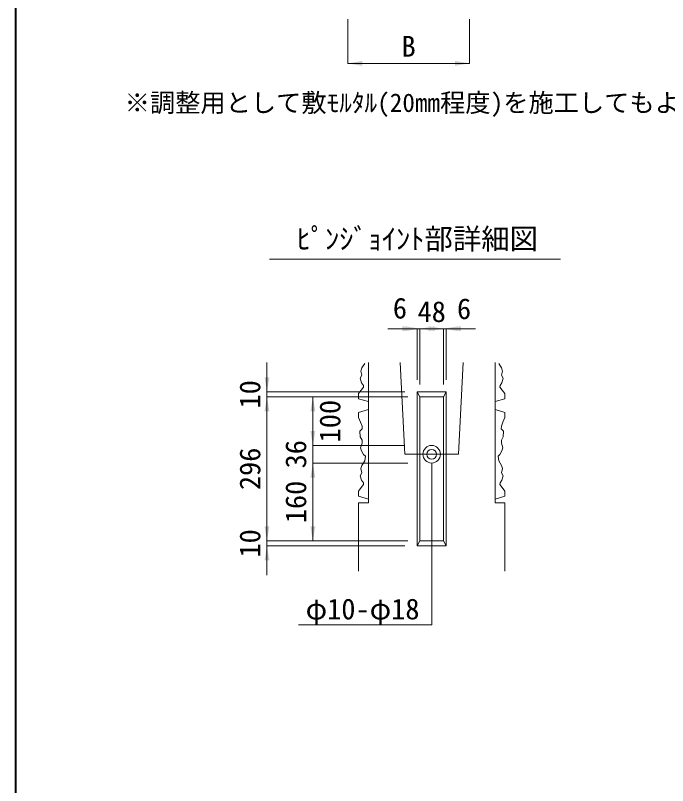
# Model space of a CAD drawing. Units: millimetres at full size. Extents: x 199178 to 219083, y 873019 to 880494.
# Drawn here: x 199678 to 201016, y 876757 to 878338 of the extents above; entities that cross this region are included whole.
import ezdxf
from ezdxf.enums import TextEntityAlignment as Align

# ---------------------------------------------------------------- set-up
doc = ezdxf.new("R2010")
doc.units = ezdxf.units.MM
doc.header["$LTSCALE"] = 20
for name, color, linetype, lineweight in [('0_2', 7, 'Continuous', 13), ('ピンジョイント', 1, 'Continuous', 13), ('図枠', 7, 'Continuous', 5), ('寸法線', 7, 'Continuous', 13), ('引出線', 4, 'Continuous', 13)]:
    doc.layers.add(name, color=color, linetype=linetype, lineweight=lineweight)
doc.layers.add('文字', color=7, linetype='Continuous')
doc.styles.add('ＭＳ ゴシック', font='')
doc.styles.get('ＭＳ ゴシック').set_extended_font_data('MS Gothic')

# ---------------------------------------------------------------- blocks, each defined once
blk = doc.blocks.new('filled_arrow')
at = {"color": 0, "linetype": 'Continuous', "lineweight": -2}
blk.add_solid([(7.5, 1.25), (0, 0), (7.5, -1.25)], dxfattribs=at)

msp = doc.modelspace()

# ---------------------------------------------------------------- linework, layer by layer
at = {"layer": '0_2'}
for p, q in [((200199.42, 877837.61), (200796.47, 877837.61)), ((200388.92, 877613.92), (200387.19, 877607.33)), ((200394.82, 877623.28), (200388.92, 877613.92)), ((200402.26, 877336.84), (200402.26, 877624.84)), ((200477.26, 877436.84), (200467.86, 877624.84)), ((200587.26, 877436.84), (200596.66, 877624.84)), ((200662.26, 877336.84), (200662.26, 877624.84)), ((200669.71, 877623.28), (200675.6, 877613.92)), ((200675.6, 877613.92), (200677.34, 877607.33)), ((200388.92, 877599.01), (200385.8, 877592.77)), ((200387.19, 877607.33), (200388.92, 877599.01)), ((200677.34, 877607.33), (200675.6, 877599.01)), ((200675.6, 877599.01), (200678.73, 877592.77)), ((200385.8, 877592.77), (200388.23, 877583.41)), ((200388.23, 877583.41), (200392.04, 877577.86)), ((200676.3, 877583.41), (200672.48, 877577.86)), ((200678.73, 877592.77), (200676.3, 877583.41)), ((200387.88, 877568.5), (200382.26, 877561.22)), ((200392.39, 877574.4), (200387.88, 877568.5)), ((200392.04, 877577.86), (200392.39, 877574.4)), ((200672.48, 877577.86), (200672.13, 877574.4)), ((200672.13, 877574.4), (200676.64, 877568.5)), ((200676.64, 877568.5), (200682.26, 877561.22)), ((200382.26, 877550.84), (200382.26, 877561.22)), ((200382.26, 877550.84), (200402.26, 877544.84)), ((200682.26, 877550.84), (200662.26, 877544.84)), ((200682.26, 877550.84), (200682.26, 877561.22)), ((200382.26, 877522.84), (200402.26, 877528.84)), ((200382.26, 877512.02), (200382.26, 877522.84)), ((200682.26, 877522.84), (200662.26, 877528.84)), ((200682.26, 877512.02), (200682.26, 877522.84)), ((200382.26, 877512.02), (200386.15, 877503.01)), ((200386.15, 877503.01), (200389.27, 877494.69)), ((200678.38, 877503.01), (200675.26, 877494.69)), ((200682.26, 877512.02), (200678.38, 877503.01)), ((200389.62, 877488.8), (200385.11, 877483.94)), ((200389.27, 877494.69), (200389.62, 877488.8)), ((200675.26, 877494.69), (200674.91, 877488.8)), ((200674.91, 877488.8), (200679.42, 877483.94)), ((200385.11, 877483.94), (200385.8, 877472.5)), ((200385.8, 877472.5), (200389.27, 877465.57)), ((200678.73, 877472.5), (200675.26, 877465.57)), ((200679.42, 877483.94), (200678.73, 877472.5)), ((200389.27, 877459.33), (200386.49, 877450.32)), ((200389.27, 877465.57), (200389.27, 877459.33)), ((200675.26, 877465.57), (200675.26, 877459.33)), ((200675.26, 877459.33), (200678.03, 877450.32)), ((200386.49, 877450.32), (200388.23, 877444.08)), ((200388.23, 877444.08), (200392.39, 877436.1)), ((200676.3, 877444.08), (200672.13, 877436.1)), ((200678.03, 877450.32), (200676.3, 877444.08)), ((200394.82, 877423.28), (200388.92, 877413.92)), ((200392.39, 877436.1), (200396.21, 877432.64)), ((200396.21, 877432.64), (200394.82, 877423.28)), ((200477.26, 877436.84), (200587.26, 877436.84)), ((200672.13, 877436.1), (200668.32, 877432.64)), ((200668.32, 877432.64), (200669.71, 877423.28)), ((200669.71, 877423.28), (200675.6, 877413.92)), ((200388.92, 877413.92), (200387.19, 877407.33)), ((200387.19, 877407.33), (200388.92, 877399.01)), ((200675.6, 877413.92), (200677.34, 877407.33)), ((200677.34, 877407.33), (200675.6, 877399.01)), ((200388.92, 877399.01), (200385.8, 877392.77)), ((200385.8, 877392.77), (200388.23, 877383.41)), ((200675.6, 877399.01), (200678.73, 877392.77)), ((200678.73, 877392.77), (200676.3, 877383.41)), ((200388.23, 877383.41), (200392.04, 877377.86)), ((200392.04, 877377.86), (200392.39, 877374.4)), ((200672.48, 877377.86), (200672.13, 877374.4)), ((200676.3, 877383.41), (200672.48, 877377.86)), ((200387.88, 877368.5), (200382.26, 877361.22)), ((200382.26, 877350.84), (200382.26, 877361.22)), ((200392.39, 877374.4), (200387.88, 877368.5)), ((200672.13, 877374.4), (200676.64, 877368.5)), ((200676.64, 877368.5), (200682.26, 877361.22)), ((200682.26, 877350.84), (200682.26, 877361.22)), ((200382.26, 877350.84), (200402.26, 877344.84)), ((200682.26, 877350.84), (200662.26, 877344.84)), ((200382.26, 877196.84), (200382.26, 877336.84)), ((200382.26, 877336.84), (200402.26, 877336.84)), ((200662.26, 877336.84), (200682.26, 877336.84)), ((200682.26, 877196.84), (200682.26, 877336.84))]:
    msp.add_line(p, q, dxfattribs=at)
at = {"layer": 'ピンジョイント'}
for p, q in [((200502.26, 877248.84), (200502.26, 877564.84)), ((200562.26, 877564.84), (200502.26, 877564.84)), ((200502.26, 877564.84), (200508.26, 877554.84)), ((200556.26, 877554.84), (200562.26, 877564.84)), ((200562.26, 877248.84), (200562.26, 877564.84)), ((200508.26, 877258.84), (200508.26, 877554.84)), ((200556.26, 877554.84), (200508.26, 877554.84)), ((200556.26, 877258.84), (200556.26, 877554.84)), ((200502.26, 877248.84), (200508.26, 877258.84)), ((200562.26, 877248.84), (200502.26, 877248.84)), ((200556.26, 877258.84), (200508.26, 877258.84)), ((200562.26, 877248.84), (200556.26, 877258.84))]:
    msp.add_line(p, q, dxfattribs=at)
for radius in [18, 10]:
    msp.add_circle((200532.26, 877436.84), radius, dxfattribs=at)
at = {"layer": '図枠', "lineweight": 40}
msp.add_line((199678.16, 880194.32), (199678.16, 873269.32), dxfattribs=at)
at = {"layer": '寸法線'}
for p, q in [((200359.95, 878329.85), (200359.95, 878239.19)), ((200609.95, 878329.85), (200609.95, 878239.19)), ((200359.95, 878239.19), (200609.95, 878239.19)), ((200568.26, 877694.56), (200442.26, 877694.56)), ((200448.26, 877694.56), (200616.26, 877694.56)), ((200496.26, 877694.56), (200622.26, 877694.56)), ((200502.26, 877589.84), (200502.26, 877694.56)), ((200508.26, 877579.84), (200508.26, 877694.56)), ((200508.26, 877579.84), (200508.26, 877694.56)), ((200556.26, 877579.84), (200556.26, 877694.56)), ((200556.26, 877579.84), (200556.26, 877694.56)), ((200562.26, 877589.84), (200562.26, 877694.56)), ((200194.26, 877494.84), (200194.26, 877624.84)), ((200477.26, 877564.84), (200194.26, 877564.84)), ((200194.26, 877554.84), (200194.26, 877258.84)), ((200483.26, 877554.84), (200194.26, 877554.84)), ((200483.26, 877554.84), (200194.26, 877554.84)), ((200288.42, 877554.84), (200288.42, 877454.84)), ((200483.26, 877554.84), (200288.42, 877554.84)), ((200288.42, 877514.84), (200288.42, 877358.84)), ((200477.26, 877454.84), (200288.42, 877454.84)), ((200477.26, 877454.84), (200288.42, 877454.84)), ((200483.26, 877418.84), (200288.42, 877418.84)), ((200288.42, 877418.84), (200288.42, 877258.84)), ((200483.26, 877418.84), (200288.42, 877418.84)), ((200194.26, 877318.84), (200194.26, 877188.84)), ((200483.26, 877258.84), (200194.26, 877258.84)), ((200483.26, 877258.84), (200194.26, 877258.84)), ((200477.26, 877248.84), (200194.26, 877248.84)), ((200483.26, 877258.84), (200288.42, 877258.84))]:
    msp.add_line(p, q, dxfattribs=at)
at = {"layer": '引出線'}
msp.add_lwpolyline([(200532.26, 877418.84), (200532.26, 877086.56), (200258.96, 877086.56)], dxfattribs=at)

# ---------------------------------------------------------------- block references
at = {"layer": '寸法線', "xscale": 4, "yscale": 4}
for p in [(200359.95, 878239.19), (200508.26, 877694.56), (200556.26, 877694.56), (200562.26, 877694.56)]:
    msp.add_blockref('filled_arrow', p, dxfattribs=at)
for p, rotation in [((200609.95, 878239.19), 180), ((200502.26, 877694.56), 180), ((200508.26, 877694.56), 180), ((200556.26, 877694.56), 180), ((200194.26, 877564.84), 90), ((200194.26, 877554.84), 270), ((200194.26, 877554.84), 270), ((200288.42, 877554.84), 270), ((200288.42, 877454.84), 90), ((200288.42, 877454.84), 90), ((200288.42, 877418.84), 270), ((200288.42, 877418.84), 270), ((200194.26, 877258.84), 90), ((200194.26, 877258.84), 90), ((200288.42, 877258.84), 90), ((200194.26, 877248.84), 270)]:
    msp.add_blockref('filled_arrow', p, dxfattribs=dict(at, rotation=rotation))
at = {"layer": '引出線', "xscale": 0.16, "yscale": 0.16, "rotation": 270}
msp.add_blockref('filled_arrow', (200532.26, 877418.84), dxfattribs=at)

# ---------------------------------------------------------------- texts
at = {"layer": '0_2', "style": 'ＭＳ ゴシック'}
msp.add_text('ﾋﾟﾝｼﾞｮｲﾝﾄ部詳細図', height=42.72, dxfattribs=at).set_placement((200502.84, 877878.98), align=Align.MIDDLE_CENTER)
at = {"layer": '寸法線', "style": 'ＭＳ ゴシック'}
for s, p in [('B', (200484.95, 878274.19)), ('6', (200467.08, 877736.78)), ('6', (200598.66, 877735.58)), ('48', (200532.26, 877729.56))]:
    msp.add_text(s, height=42.72, dxfattribs=at).set_placement(p, align=Align.MIDDLE_CENTER)
for s, p in [('10', (200159.26, 877559.84)), ('100', (200323.42, 877504.84)), ('36', (200253.42, 877436.84)), ('296', (200159.26, 877406.84)), ('160', (200253.42, 877338.84)), ('10', (200159.26, 877253.84))]:
    msp.add_text(s, height=42.72, rotation=90, dxfattribs=at).set_placement(p, align=Align.MIDDLE_CENTER)
at = {"layer": '引出線', "style": 'ＭＳ ゴシック'}
msp.add_text('φ10-φ18', height=42.72, dxfattribs=at).set_placement((200507.26, 877140.56), align=Align.TOP_RIGHT)
at = {"layer": '文字', "style": 'ＭＳ ゴシック'}
msp.add_text('※調整用として敷ﾓﾙﾀﾙ(20mm程度)を施工してもよい。', height=37.98, dxfattribs=at).set_placement((200523.74, 878158.44), align=Align.MIDDLE_CENTER)

doc.saveas('drawing.dxf')
